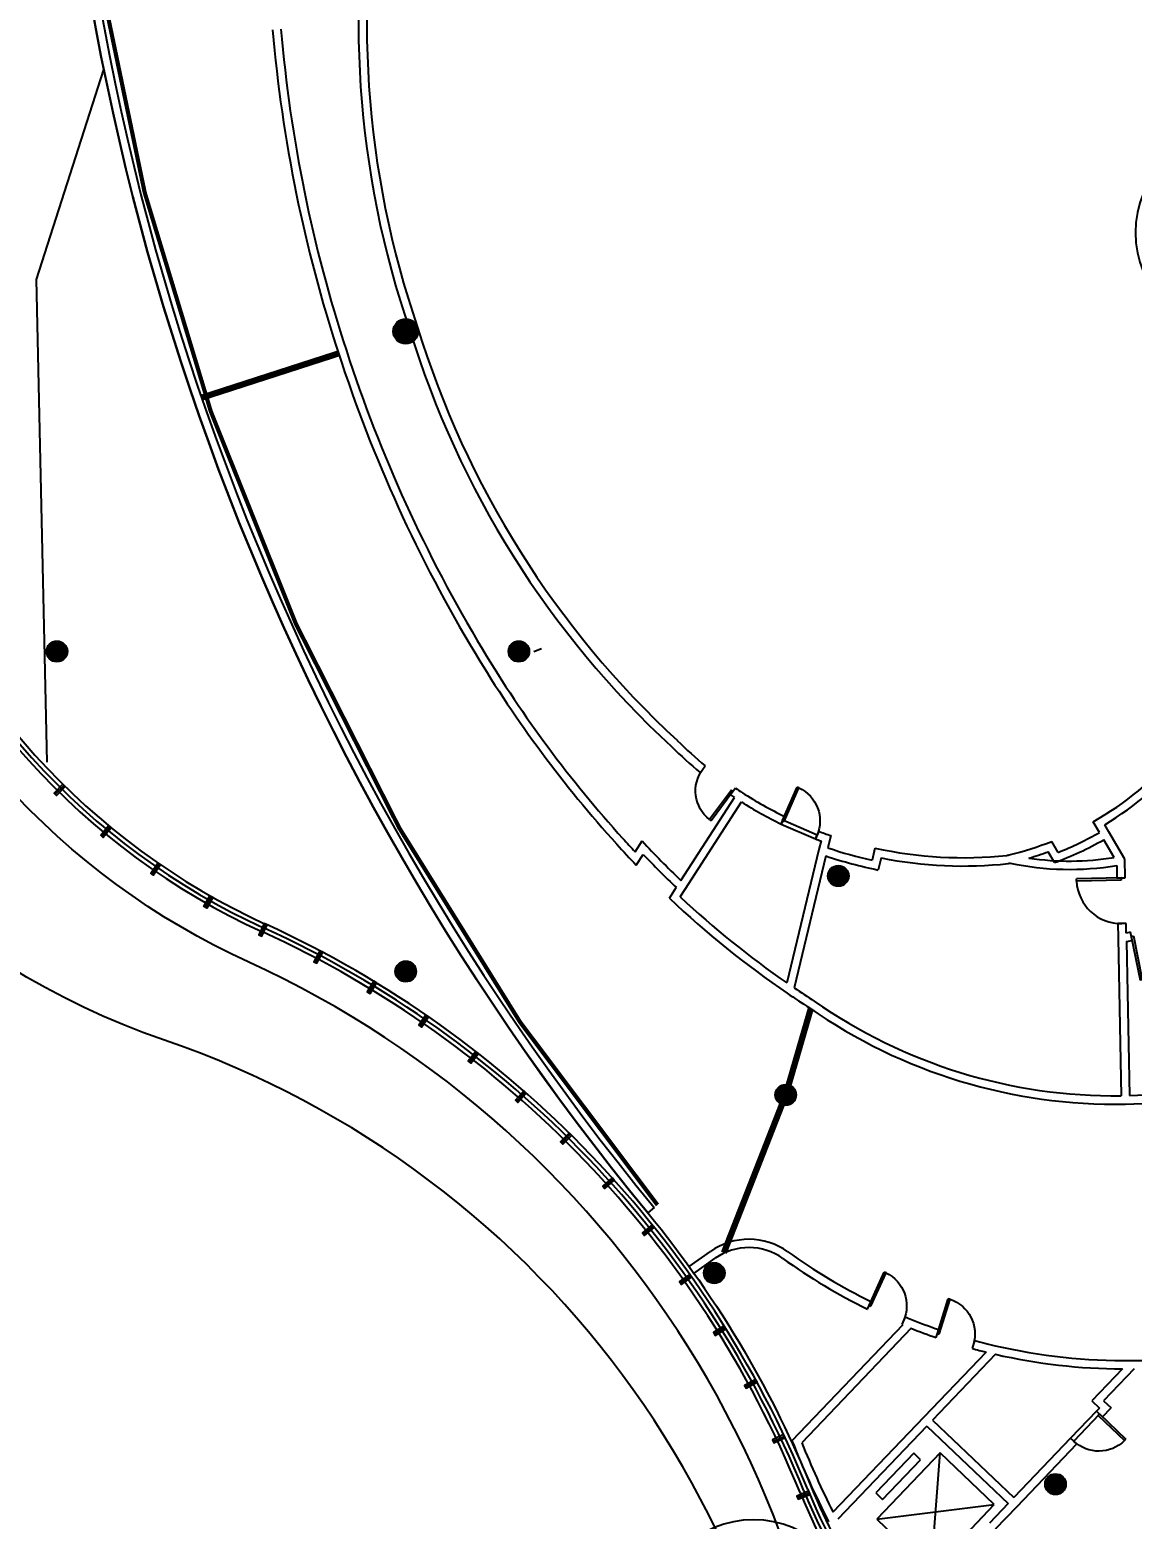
# Model space of a CAD drawing. Extents: x 1962160 to 37842216, y -162679 to 2997677.
# Drawn here: x 37628305 to 37654794, y 2736018 to 2771824 of the extents above; entities that cross this region are included whole.
import ezdxf
from ezdxf.enums import TextEntityAlignment as Align

# ---------------------------------------------------------------- set-up
doc = ezdxf.new("R2010")
doc.units = 0
doc.header["$LTSCALE"] = 1000
doc.linetypes.add('CENTER', pattern=[2, 1.25, -0.25, 0.25, -0.25])
doc.linetypes.add('CENTER2', pattern=[28.575, 19.05, -3.175, 3.175, -3.175])
doc.layers.get('0').update_dxf_attribs({"color": 8})
for name, color, linetype in [('#幕墙线-平面', 8, 'Continuous'), ('#标注', 8, 'Continuous'), ('#轴线', 8, 'CENTER2'), ('A-FLOR', 8, 'Continuous'), ('A-GRID', 8, 'CENTER'), ('A-STRS-HRAL', 8, 'Continuous'), ('COLUMN', 8, 'Continuous'), ('DIM', 8, 'Continuous'), ('G-ACCS', 8, 'Continuous'), ('PUB_HATCH', 8, 'Continuous'), ('周边建筑', 8, 'Continuous')]:
    doc.layers.add(name, color=color, linetype=linetype)
doc.styles.add('#文字', font='jrs.shx', dxfattribs={"width": 0.7, "bigfont": 'hztxt.shx'})
doc.styles.add('JHZX', font='jrs.shx', dxfattribs={"width": 0.6, "bigfont": 'jhz.shx'})

# ---------------------------------------------------------------- blocks, each defined once
blk = doc.blocks.new('smg')
blk.add_lwpolyline([(-40, 200), (-40, -100), (40, -100), (40, 200)], close=True)
for points in [[(40, 0), (-40, 0)], [(0, -100), (0, 200)]]:
    blk.add_lwpolyline(points)
blk = doc.blocks.new('$DorLib2D$00000001')
for p, q in [((0.45, 0.975), (0.5, 0.975)), ((0.45, 0), (0.45, 0.975)), ((0.5, 0), (0.5, 0.975)), ((0.5, 0), (0.45, 0))]:
    blk.add_line(p, q)
blk.add_arc((0.475, 0), 0.975, 91.4693, 180)
blk = doc.blocks.new('_YZH')
blk.add_circle((0, 0), 0.5)
at = {"layer": 'PUB_HATCH', "const_width": 0.5}
blk.add_lwpolyline([(-0.25, 0, 1), (0.25, 0, 1)], format="xyb", close=True, dxfattribs=at)
blk = doc.blocks.new('ECC')
at = {"layer": '周边建筑'}
for p, q in [((-132060, 513829), (-131941, 513989)), ((-132527, 511231), (-131240, 513226)), ((-132424, 511021), (-131072, 513118)), ((-131219, 513452), (-131338, 513292)), ((-130119, 512587), (-130039, 512771)), ((-129213, 512414), (-129293, 512230)), ((-122466, 512384), (-122617, 512643)), ((-122243, 512398), (-122344, 512571)), ((-121859, 511739), (-122243, 512398)), ((-133629, 511921), (-133461, 512181)), ((-129160, 512180), (-129209, 511974)), ((-128923, 512309), (-128994, 512016)), ((-123461, 511907), (-123614, 512169)), ((-122117, 511785), (-122365, 512211)), ((-133599, 511597), (-133432, 511857)), ((-129209, 511974), (-129979, 508768)), ((-129041, 511821), (-129803, 508647)), ((-127864, 512010), (-127934, 511719)), ((-127715, 511775), (-127785, 511483)), ((-123548, 511659), (-123702, 511922)), ((-121850, 511296), (-121859, 511739)), ((-122056, 511592), (-122050, 511292)), ((-132802, 510803), (-132637, 511060)), ((-132544, 510834), (-132424, 511021)), ((-122050, 511292), (-121850, 511296)), ((-121828, 510197), (-122028, 510193)), ((-122028, 510193), (-122021, 509840)), ((-121824, 509964), (-121828, 510197)), ((-121726, 509984), (-121824, 509964)), ((-121686, 509788), (-121726, 509984)), ((-122021, 509840), (-121947, 506054)), ((-121820, 509761), (-121686, 509788)), ((-121820, 509761), (-121747, 506058)), ((-132328, 501949), (-131817, 502311)), ((-132213, 501786), (-131701, 502148)), ((-132328, 501949), (-132213, 501786)), ((-128042, 500925), (-127959, 501107)), ((-127139, 500737), (-127221, 500555)), ((-127198, 500546), (-129859, 497760)), ((-126998, 500465), (-129625, 497715)), ((-126390, 500242), (-126331, 500433)), ((-125194, 499893), (-126691, 498325)), ((-125470, 500170), (-125529, 499979)), ((-124969, 499839), (-126478, 498260)), ((-121916, 499488), (-122652, 498718)), ((-121638, 499490), (-122369, 498724)), ((-122652, 498718), (-122471, 498545)), ((-122471, 498545), (-122540, 498473)), ((-122540, 498473), (-122395, 498335)), ((-122395, 498335), (-122188, 498552)), ((-122369, 498724), (-122188, 498552)), ((-126691, 498325), (-128873, 496042)), ((-126616, 498115), (-128757, 495873)), ((-126616, 498115), (-124663, 496250)), ((-126478, 498260), (-124525, 496395)), ((-123162, 497822), (-124525, 496395)), ((-123017, 497684), (-123162, 497822)), ((-126930, 497461), (-127841, 496506)), ((-126300, 497468), (-127820, 495877)), ((-126767, 497305), (-126930, 497461)), ((-126518, 494634), (-126300, 497468)), ((-124999, 496225), (-126300, 497468)), ((-124450, 496184), (-123017, 497684)), ((-127679, 496351), (-126767, 497305)), ((-127841, 496506), (-127679, 496351)), ((-127820, 495877), (-124999, 496225)), ((-126518, 494634), (-124999, 496225)), ((-124663, 496250), (-125112, 495780)), ((-124968, 495642), (-124450, 496184)), ((-127820, 495877), (-126518, 494634))]:
    blk.add_line(p, q, dxfattribs=at)
for points in [[(-145492, 463696, 0.683049), (-142913, 509267, -0.431954), (-151320, 534092, 0.480345), (-164904, 565638, 0.282623), (-204116, 554265)], [(-133322, 503239, -0.177247), (-147644, 544108)], [(-133322, 503239, -0.039555), (-131009, 499921, -0.039555)], [(-131009, 499921, -0.035888), (-129386, 496630, 0.092823), (-126500, 492140, 0.092823)]]:
    blk.add_lwpolyline(points, format="xyb", dxfattribs=at)
blk.add_lwpolyline([(-144961, 507400, -0.491558), (-154135, 534388, 0.529409), (-166641, 565013, 0.308031), (-209345, 547543, 0.003255), (-209743, 546935, 0.451416), (-206552, 535679, -0.504114), (-200161, 502524, 0.431774), (-198074, 473485, 0.257237), (-145095, 463827, 0.71729)], format="xyb", close=True, dxfattribs=at)
at = {"layer": '周边建筑', "const_width": 100}
blk.add_lwpolyline([(-133090, 503429, -0.177247), (-147344, 544104, -0.177247)], format="xyb", dxfattribs=at)
at = {"layer": '周边建筑'}
for points in [[(-147754, 514073), (-148011, 525676), (-146395, 530728)], [(-136060, 516737), (-135874, 516811)], [(-133168, 503366), (-133322, 503239)]]:
    blk.add_lwpolyline(points, dxfattribs=at)
at = {"layer": '周边建筑', "const_width": 150}
for points in [[(-144043, 522837), (-140754, 523901)], [(-129407, 508146), (-130008, 506076), (-131494, 502282)]]:
    blk.add_lwpolyline(points, dxfattribs=at)
at = {"layer": '周边建筑'}
for points in [[(-130119, 512587), (-129293, 512230), (-129253, 512322), (-130079, 512679)], [(-122540, 498473), (-123162, 497822), (-123089, 497753), (-122468, 498404)]]:
    blk.add_lwpolyline(points, close=True, dxfattribs=at)
for centre, radius, start, end in [((-162820, 516737), 65000, 322.26362, 219.12201), ((-84650, 543239), 63000, 179.2098, 219.41431), ((-84650, 543239), 63000, 179.2098, 219.41431), ((-84650, 543239), 62800, 179.2098, 219.41431), ((-117565, 531838), 22709, 168.7628, 198.9522), ((-117565, 531838), 22509, 168.7548, 198.9607), ((-135429, 525637), 17200, 151.983, 245.4316), ((-135429, 525637), 17100, 151.983, 245.4315), ((-135429, 525637), 17000, 151.983, 245.4315), ((-107805, 534664), 34662, 184.9347, 198.0796), ((-107805, 534664), 34462, 184.9347, 198.0801), ((-117332, 531120), 22709, 197.0478, 227.2372), ((-117332, 531120), 22509, 197.0393, 227.2452), ((-107775, 534572), 34662, 197.9204, 211.0653), ((-107775, 534572), 34462, 197.9199, 211.0653), ((-112102, 531948), 29402, 211.0353, 222.0924), ((-112102, 531948), 29602, 211.0354, 222.0917), ((-126446, 519408), 7773, 299.5094, 338.3545), ((-126446, 519408), 7973, 300.9651, 338.3545), ((-125745, 521565), 9787, 225.4327, 230.7206), ((-125745, 521565), 9987, 225.4509, 230.7734), ((-125745, 521565), 9987, 235.9386, 236.6162), ((-125745, 521565), 9787, 235.9914, 237.1899), ((-125745, 521565), 9987, 237.7636, 244.0247), ((-125745, 521565), 9787, 237.1899, 243.9719), ((-125745, 521565), 9787, 249.2428, 251.0477), ((-117254, 527185), 22586, 221.8885, 223.642), ((-117254, 527185), 22386, 221.8876, 222.9912), ((-117254, 527185), 22086, 222.7942, 226.2514), ((-125745, 521565), 9987, 249.19, 250.0036), ((-126446, 519408), 7773, 283.4317, 291.3657), ((-126446, 519408), 8273, 290.5038, 299.5539), ((-126446, 519408), 8073, 291.6982, 299.5368), ((-117254, 527185), 22286, 223.4561, 226.3507), ((-125745, 521565), 10287, 251.3135, 258.5619), ((-125745, 521565), 10087, 251.2104, 257.4663), ((-125745, 521565), 9787, 257.4959, 276.1668), ((-125745, 521565), 9987, 258.6238, 276.2355), ((-126446, 519408), 7773, 283.0285, 283.4317), ((-126446, 519408), 7973, 286.6397, 290.1334), ((-123191, 518305), 6608, 261.5466, 279.359), ((-126446, 519408), 7973, 282.9422, 283.2679), ((-123191, 518305), 6808, 257.921, 279.602), ((-117254, 527185), 22586, 226.4964, 235.7297), ((-117254, 527185), 22386, 226.9204, 235.3584), ((-153100, 486985), 25300, 22.1323, 65.4315), ((-153100, 486985), 25400, 22.1323, 65.4315), ((-153100, 486985), 25500, 22.1323, 65.4315), ((-117254, 527185), 22586, 235.7297, 237.3604), ((-117254, 527185), 22386, 235.9062, 237.3708), ((-122095, 518662), 12808, 235.0279, 271.1257), ((-122095, 518662), 12608, 235.0095, 270.6713), ((-122095, 518662), 12808, 271.1257, 285.4199), ((-122095, 518662), 12608, 271.5802, 285.3789), ((-130892, 501005), 1600, 54.2709, 125.3209), ((-130892, 501005), 1400, 54.2709, 125.3209), ((-121841, 513588), 14100, 234.2709, 243.9104), ((-121841, 513588), 13900, 234.2709, 243.8841), ((-121841, 513588), 13900, 247.5945, 248.269), ((-121841, 513588), 13900, 248.269, 251.1525), ((-121841, 513588), 14100, 247.5682, 247.6684), ((-121841, 513588), 14100, 248.5436, 251.1788), ((-121841, 513588), 14100, 254.8366, 256.2404), ((-121841, 513588), 13900, 254.8629, 256.9507), ((-121841, 513588), 13900, 256.9507, 270.6512), ((-121841, 513588), 14100, 257.1826, 269.6937), ((-121841, 513588), 13900, 270.6512, 273.5507), ((-107478, 506671), 24089, 201.7109, 206.801), ((-107478, 506671), 23889, 202.0184, 206.42), ((-115955, 502092), 14700, 202.1323, 342.6463), ((-115955, 502092), 14800, 202.1323, 217.856), ((-115955, 502092), 14700, 202.1323, 217.856), ((-115955, 502092), 14600, 202.1323, 217.856)]:
    blk.add_arc(centre, radius, start, end, dxfattribs=at)
at = {"layer": 'COLUMN'}
for p, xscale, yscale, zscale in [((-139139, 524432), 600, 600, 600), ((-147520, 516737), 500, 500, 500), ((-136420, 516737), 500, 500, 500), ((-128745, 511340), 500, 500, 500), ((-139139, 509043), 500, 500, 500), ((-130008, 506076), 500, 500, 500), ((-131725, 501792), 500, 500, 500), ((-123526, 496716), 500, 500, 500)]:
    blk.add_blockref('_YZH', p, dxfattribs=dict(at, xscale=xscale, yscale=yscale, zscale=zscale))
at = {"layer": '周边建筑'}
for p, xscale, yscale, zscale, rotation in [((-131640, 513641), -899.9999999999999, 899.9999999999999, 899.9999999999999, 143.3559916043191), ((-129670, 512491), -899.9999999999998, 899.9999999999998, -899.9999999999998, 336.6073580884614), ((-121939, 510744), 1100.000000000001, 1100.000000000001, -1100, 91.12572538499512), ((-121167, 509994), 1100, 1100, 1100, 191.3693535059845), ((-127590, 500831), -900, 900, 200, 335.7392913535426), ((-125930, 500206), -900, 900, 200, 343.0076759413548), ((-122779, 498079), -899.9999999999994, 899.9999999999994, 200, 226.3138930244968)]:
    blk.add_blockref('$DorLib2D$00000001', p, dxfattribs=dict(at, xscale=xscale, yscale=yscale, zscale=zscale, rotation=rotation))
for p, xscale, rotation in [((-147489, 513373), -0.9999999999999994, 315.4811948715312), ((-146375, 512369), -1, 320.4779198290676), ((-145178, 511466), -1, 325.4746447866038), ((-143907, 510671), -0.9999999999999996, 330.4713697441401)]:
    blk.add_blockref('smg', p, dxfattribs=dict(at, xscale=xscale, rotation=rotation))
for p, rotation in [((-142591, 509999), 335.3954092923568), ((-141264, 509346), 332.1077604244163), ((-139979, 508616), 328.7594079424493), ((-138738, 507813), 325.4110554604824), ((-137546, 506939), 322.0627029785154), ((-136407, 505996), 318.7143504965485), ((-135325, 504989), 315.3659980145816), ((-134304, 503920), 312.0176455326146), ((-133347, 502793), 308.6692930506477), ((-132457, 501612), 305.3209405686808), ((-131638, 500382), 301.9725880867138), ((-130892, 499105), 298.624235604747), ((-130222, 497787), 295.27588312278), ((-129630, 496433), 292.4824158635183)]:
    blk.add_blockref('smg', p, dxfattribs=dict(at, rotation=rotation))
blk = doc.blocks.new('总体道路0521')
at = {"layer": 'G-ACCS'}
blk.add_arc((35647972.511, 2918657.177), 223.8, 2.61503, 87.0254, dxfattribs=at)
blk = doc.blocks.new('A$C06ac024f')
at = {"xscale": 1000, "yscale": 1000, "zscale": 1000}
blk.add_blockref('总体道路0521', (-35647972511, -2918657177), dxfattribs=at)
at = {"layer": '周边建筑'}
blk.add_blockref('ECC', (162820, -516737), dxfattribs=at)
blk = doc.blocks.new('A$C80b62fe7')
at = {"layer": '#幕墙线-平面'}
for radius, start, end in [(128529, 333.50225, 195.7758), (127529, 333.53985, 195.7884)]:
    blk.add_arc((71052, 188867), radius, start, end, dxfattribs=at)
blk = doc.blocks.new('DASWQE')
at = {"layer": 'DIM', "ltscale": 10}
blk.add_blockref('A$C80b62fe7', (-71047, -188863), dxfattribs=at)
blk = doc.blocks.new('*U248')
blk.add_line((20, 0), (20, 0))
blk.add_circle((24, 0), 4)
at = {"style": 'JHZX', "width": 0.75}
blk.add_attdef('AXES', text='', height=4, dxfattribs=at).set_placement((24, 0), align=Align.MIDDLE_CENTER)
blk = doc.blocks.new('*U246')
blk.add_line((20, 0), (0, 0))
blk.add_circle((24, 0), 4)
at = {"style": 'JHZX', "width": 0.75}
blk.add_attdef('AXES', text='', height=4, dxfattribs=at).set_placement((24, 0), align=Align.MIDDLE_CENTER)
blk = doc.blocks.new('ZW-5001')
at = {"layer": '#标注'}
ref = blk.add_blockref('*U248', (36838242.8, 2931965.4), dxfattribs=dict(at, xscale=-600.0000000000005, yscale=600.0000000000005, rotation=12.99999999968676))
ref.add_attrib('AXES', '3#-R3', dxfattribs={"layer": '0', "height": 2400, "rotation": 13, "style": '#文字', "width": 0.5}).set_placement((36824211.9, 2928726.1), align=Align.MIDDLE_CENTER)
ref = blk.add_blockref('*U246', (36824285.4, 2886916.8), dxfattribs=dict(at, xscale=-600.0000000000006, yscale=600.0000000000006, rotation=324.0000192467934))
ref.add_attrib('AXES', '8#-7', dxfattribs={"layer": '0', "height": 2400, "rotation": 324.00002, "style": '#文字', "width": 0.7}).set_placement((36812635.6, 2895380.9), align=Align.MIDDLE_CENTER)
ref = blk.add_blockref('*U246', (36830303.1, 2887939.5), dxfattribs=dict(at, xscale=-600.0000000000005, yscale=600.0000000000003, rotation=330.0000000000579))
ref.add_attrib('AXES', '1/C21', dxfattribs={"layer": '0', "height": 2400, "rotation": 330, "style": '#文字', "width": 0.5}).set_placement((36817832.3, 2895139.5), align=Align.MIDDLE_CENTER)
blk = doc.blocks.new('DOTE-11')
at = {"layer": '#轴线'}
for radius, end in [(146600, 183.99981), (138800, 210.18842), (130400, 210.32938), (127950, 210.37401), (67200, 56.5)]:
    blk.add_arc((36780599, 2918657), radius, 324.5, end, dxfattribs=at)
blk = doc.blocks.new('FDGFH')
at = {"layer": 'A-FLOR'}
blk.add_blockref('ZW-5001', (-36780599, -2918657), dxfattribs=at)
at = {"layer": 'A-GRID'}
blk.add_blockref('DOTE-11', (-36780599, -2918657), dxfattribs=at)

msp = doc.modelspace()

# ---------------------------------------------------------------- block references
at = {"layer": 'A-STRS-HRAL'}
msp.add_blockref('DASWQE', (37613652.6, 2756886), dxfattribs=at)
at = {"layer": 'DIM', "ltscale": 10}
msp.add_blockref('A$C06ac024f', (37613657.1, 2756879.8), dxfattribs=at)
at = {"layer": 'DIM'}
msp.add_blockref('FDGFH', (37613657.1, 2756879.8), dxfattribs=at)

doc.saveas('drawing.dxf')
